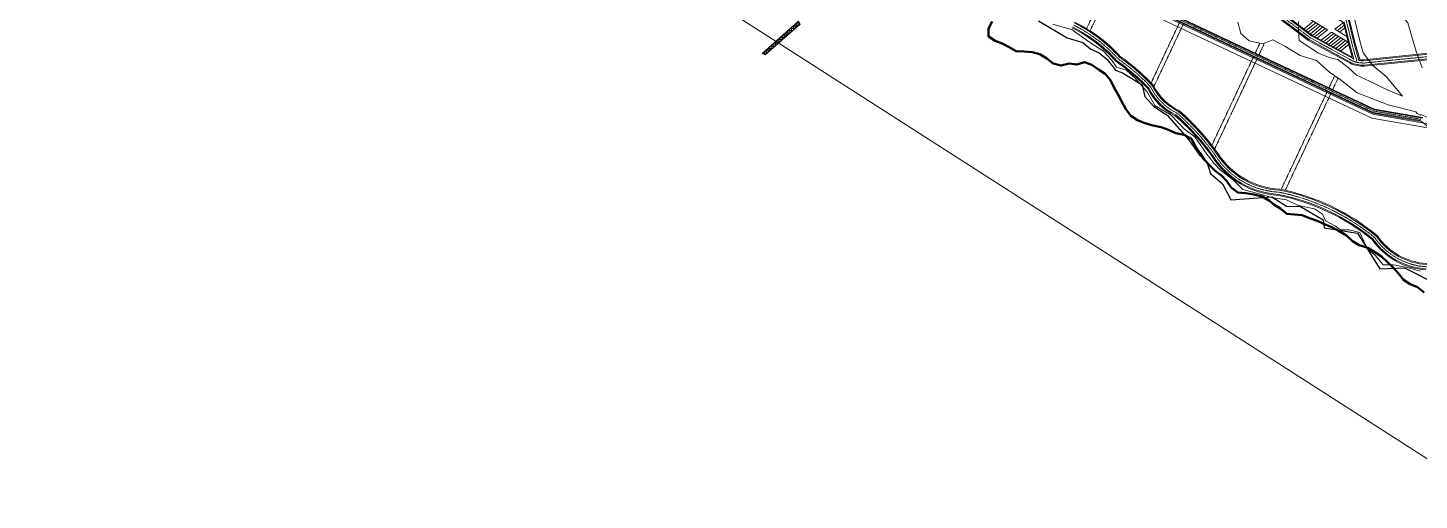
# Model space of a CAD drawing. Header units: metres. Extents: x 3557088 to 3598139, y 7314183 to 7334470.
# Drawn here: x 3572290 to 3577685, y 7321694 to 7323524 of the extents above; entities that cross this region are included whole.
import ezdxf

# ---------------------------------------------------------------- set-up
doc = ezdxf.new("R2010")
doc.units = ezdxf.units.M
doc.linetypes.add('JIS_02_4.0', pattern=[5.5, 4, -1.5])
for name, color, linetype, lineweight in [('CMS_Limite_Urbanizable', 1, 'Continuous', 30), ('Imagen', 17, 'Continuous', 0), ('Imagen_ZonaUrbanizable', 17, 'Continuous', 0), ('LIMITES', 7, 'Continuous', 50)]:
    doc.layers.add(name, color=color, linetype=linetype, lineweight=lineweight)
doc.layers.add('nuevo', color=7, linetype='Continuous', lineweight=15, true_color=0xf2f2f2)
picture_1 = doc.add_image_def('image1.jpg', size_in_pixel=(4800, 2360))
picture_2 = doc.add_image_def('image2.jpg', size_in_pixel=(4800, 2360))

msp = doc.modelspace()

# ---------------------------------------------------------------- hatches: boundary and pattern name
at = {"layer": 'nuevo'}
h = msp.add_hatch(dxfattribs=at)
h.set_pattern_fill('ANGLE', color=256, style=0)
h.set_pattern_definition([(0, (0, 0), (0, 6.985), [5.08, -1.905]), (90, (0, 0), (-6.985, 4e-16), [5.08, -1.905])])
h.paths.add_polyline_path([(3575137.8, 7323424.7), (3575278.2, 7323549.5), (3575284.6, 7323538.3), (3575148.5, 7323419.9)])

# ---------------------------------------------------------------- linework, layer by layer
at = {"layer": 'CMS_Limite_Urbanizable'}
msp.add_lwpolyline([(3576208.1, 7323551.5), (3576320.2, 7323485.7), (3576380.5, 7323467.1), (3576412.2, 7323441.5), (3576443.8, 7323427.4), (3576475.1, 7323401.2), (3576506.9, 7323359.8), (3576534.8, 7323350.3), (3576610.8, 7323302.8), (3576621.3, 7323257.5), (3576654.1, 7323220.4), (3576708.2, 7323185.7), (3576791.4, 7323090.8), (3576832.8, 7323031.2), (3576861, 7323005.3), (3576876, 7322959.7), (3576922.1, 7322920.1), (3576954.4, 7322857.4), (3577113.2, 7322869.5), (3577170.4, 7322832.6), (3577224.5, 7322832), (3577312, 7322780.8), (3577316.6, 7322748.9), (3577445, 7322728.9), (3577532.2, 7322590.1), (3577628.4, 7322594.6), (3577763.7, 7322526)], dxfattribs=at)
at = {"layer": 'LIMITES'}
msp.add_lwpolyline([(3577704.4, 7322499.1), (3577677.6, 7322519), (3577649.2, 7322531.5), (3577623.4, 7322547.1), (3577604.5, 7322571.8), (3577582, 7322596.6), (3577560, 7322617.7), (3577538.3, 7322638.6), (3577512.7, 7322654.5), (3577485.6, 7322672.1), (3577452.4, 7322682.2), (3577425.8, 7322697), (3577402.6, 7322719.4), (3577375, 7322736.5), (3577348.4, 7322751.1), (3577319.8, 7322762.2), (3577288.9, 7322776), (3577259.5, 7322786.8), (3577231.6, 7322797.8), (3577201.7, 7322800.3), (3577171.5, 7322803.7), (3577148.2, 7322823.3), (3577120.9, 7322839.4), (3577103.9, 7322854.2), (3577076.4, 7322870.1), (3577044.2, 7322878.1), (3577012.7, 7322883.3), (3576981.8, 7322886.5), (3576956.2, 7322905.1), (3576939.3, 7322930.3), (3576917.8, 7322952.5), (3576893.6, 7322970.4), (3576872.1, 7322992.3), (3576851.6, 7323014.5), (3576834, 7323039.4), (3576816.3, 7323066.4), (3576801.7, 7323093.9), (3576774.1, 7323109), (3576740.7, 7323116), (3576712.8, 7323128.3), (3576684.2, 7323139.1), (3576653.2, 7323145.3), (3576620.5, 7323154.3), (3576592.7, 7323166.4), (3576566.8, 7323183), (3576547.4, 7323208.7), (3576530.8, 7323239.7), (3576515.7, 7323267.7), (3576501.3, 7323294.4), (3576487.5, 7323321.1), (3576467.8, 7323345.3), (3576441.5, 7323363.2), (3576415.9, 7323380.8), (3576386.8, 7323391.1), (3576357.1, 7323381.6), (3576327.1, 7323385.8), (3576295.9, 7323378.1), (3576265.2, 7323385.3), (3576241.4, 7323405.7), (3576213.3, 7323421.6), (3576184.7, 7323430.3), (3576153.2, 7323432.7), (3576122.3, 7323433.9), (3576095.5, 7323448.7), (3576068.4, 7323462.8), (3576040.2, 7323473.3), (3576014.9, 7323490.2), (3576015.1, 7323521.4), (3576028.6, 7323548.8)], dxfattribs=at)
at = {"layer": 'nuevo', "linetype": 'JIS_02_4.0'}
for p, q in [((3576395.2, 7323521.3), (3576470.7, 7323681.7)), ((3576408.8, 7323512.7), (3576485.2, 7323674.9)), ((3576645.2, 7323310.5), (3576756.6, 7323547.1)), ((3576656.5, 7323297), (3576771.1, 7323540.3)), ((3577423.1, 7323465.6), (3577400.8, 7323556.5)), ((3577049.3, 7323426.9), (3577066.8, 7323464.1)), ((3577063.8, 7323420.1), (3577084.6, 7323464.3)), ((3577444.2, 7323390.4), (3577423.1, 7323465.6)), ((3576880.7, 7323068.9), (3577042.5, 7323412.5)), ((3576891.6, 7323054.5), (3577057, 7323405.6)), ((3577470.7, 7323387.8), (3577738.1, 7323414.9)), ((3577335.2, 7323292.3), (3577357, 7323338.6)), ((3577349.7, 7323285.5), (3577370.4, 7323329.5)), ((3577149.7, 7322898.3), (3577328.4, 7323277.8)), ((3577165.7, 7322894.8), (3577342.9, 7323271))]:
    msp.add_line(p, q, dxfattribs=at)
at = {"layer": 'nuevo'}
for p, q in [((3577431.4, 7323467.7), (3577409.1, 7323558.6)), ((3577435.2, 7323468.7), (3577413, 7323559.5)), ((3577451, 7323397.7), (3577431.4, 7323467.7)), ((3577454.1, 7323401.2), (3577435.2, 7323468.7)), ((3577470.3, 7323400.3), (3577731.7, 7323426.8)), ((3577470.5, 7323396.3), (3577733.8, 7323422.9)), ((3577471.6, 7323379.3), (3577742.5, 7323406.8)), ((3577472, 7323375.4), (3577745, 7323403))]:
    msp.add_line(p, q, dxfattribs=at)
at = {"layer": 'nuevo', "linetype": 'JIS_02_4.0'}
for points in [[(3575454.8, 7324222.3), (3575592.3, 7324104.1), (3577509.3, 7323201.5), (3577690.6, 7323170)], [(3577137.1, 7323580.1), (3577262.2, 7323485.7)], [(3577262.2, 7323485.7), (3577423.1, 7323397.8)]]:
    msp.add_lwpolyline(points, dxfattribs=at)
at = {"layer": 'nuevo'}
for points in [[(3575455.3, 7324185), (3575576.9, 7324080.4), (3577500.8, 7323174.6), (3578121.4, 7323066.7), (3578289.8, 7323022.3), (3578861.7, 7322869.2), (3579658.2, 7322280.5), (3580053, 7322166.8), (3580719, 7321668.2), (3580749, 7321668.2), (3580849.2, 7321724.9), (3580875.3, 7321712.8), (3581099.1, 7321551.1), (3581400, 7321348), (3581923.4, 7321006.7), (3582119, 7320873.7), (3582154.9, 7320847.6), (3582520, 7320593.3)], [(3575458, 7324213), (3575589.5, 7324099.9), (3577507.7, 7323196.7), (3577684.6, 7323166)], [(3575459.3, 7324208), (3575587.9, 7324097.3), (3577506.8, 7323193.8), (3577684.7, 7323162.9)], [(3575464.3, 7324220.8), (3575595, 7324108.3), (3577510.8, 7323206.3), (3577697.9, 7323173.8)], [(3575465.1, 7324196.4), (3575585.1, 7324093.1), (3577505.3, 7323189), (3578124.6, 7323081.4), (3578293.7, 7323036.8), (3578868.3, 7322883), (3579665, 7322294.2), (3580059.8, 7322180.4), (3580724, 7321683.2), (3580745, 7321683.2), (3580848.5, 7321741.8), (3580882.9, 7321725.8), (3581107.6, 7321563.4), (3581408.2, 7321360.5), (3581931.4, 7321019.4), (3582127.8, 7320885.8), (3582166.3, 7320857.8), (3582534.5, 7320601.2)], [(3575470.4, 7324219.5), (3575596.7, 7324110.9), (3577511.7, 7323209.2), (3577699.3, 7323176.6)], [(3577058.7, 7324234.4), (3577144.3, 7324147.1), (3577226.4, 7324081.5), (3577252.6, 7323953.6), (3577324.9, 7323832.2), (3577436.5, 7323746.9), (3577475.9, 7323681.3), (3577561.3, 7323632.1), (3577640.1, 7323543.5), (3577672.9, 7323432), (3577695.9, 7323369.6)], [(3577145.3, 7323589.6), (3577269, 7323496.2)], [(3577184, 7323604.5), (3577329.6, 7323516.5)], [(3577230.4, 7323641.9), (3577363.7, 7323561.3), (3577390.7, 7323545.3), (3577409.4, 7323469.1)], [(3576264.4, 7323538.1), (3576339, 7323515.8), (3576406, 7323469.2), (3576460.1, 7323433.9), (3576491.7, 7323400.4), (3576510.8, 7323371.6), (3576550, 7323360.4), (3576581.6, 7323330.7), (3576609.6, 7323299), (3576630.1, 7323276.7), (3576659.9, 7323222.7), (3576723.2, 7323185.5), (3576775.4, 7323131.5), (3576815.2, 7323101.8), (3576860.8, 7323034.7), (3576889.4, 7322997.9), (3576913.5, 7322974.5), (3576964.2, 7322933.3), (3577001, 7322897.2), (3577001, 7322897.2), (3577062.5, 7322881.4), (3577118.2, 7322865.4), (3577170.3, 7322857.9), (3577215, 7322835.6), (3577278.4, 7322822.5), (3577310, 7322802.1), (3577321.2, 7322776), (3577360.3, 7322755.5), (3577379.4, 7322741.7), (3577413, 7322741.7), (3577454, 7322730.5), (3577470.7, 7322697), (3577485.6, 7322665.3), (3577513.6, 7322643), (3577545.2, 7322605.8), (3577584.4, 7322605.8), (3577634.7, 7322596.5), (3577688.7, 7322581.6)], [(3577671.1, 7323198.8), (3577564.4, 7323225.2), (3577444.1, 7323271.9), (3577378.6, 7323324), (3577337.2, 7323352), (3577286.4, 7323397.4), (3577223.6, 7323417.5), (3577163.5, 7323453.5), (3577116.7, 7323477.5), (3577077.9, 7323461.5), (3577025.8, 7323473.5), (3576993.7, 7323501.6), (3576981.7, 7323545.6)], [(3577128.9, 7323570.6), (3577255.4, 7323475.2)], [(3577131.6, 7323573.6), (3577257.6, 7323478.5)], [(3577142.7, 7323586.5), (3577266.8, 7323492.9)], [(3577216.2, 7323548.5), (3577217.3, 7323510.3), (3577219.6, 7323475.6), (3577293.7, 7323425.9), (3577335.4, 7323409.7), (3577368.9, 7323401.6), (3577409.4, 7323370.4), (3577441.6, 7323340.6), (3577508.3, 7323309.2), (3577558.2, 7323284.8), (3577620.4, 7323259.5), (3577556.4, 7323335.1), (3577504.6, 7323377.6), (3577467.5, 7323427.6), (3577454.6, 7323473.8), (3577432.4, 7323564.5)], [(3577238, 7323519.6), (3577275.1, 7323549.5)], [(3577246.2, 7323513.4), (3577284.2, 7323544)], [(3577254.5, 7323507.2), (3577293.3, 7323538.5)], [(3577357.7, 7323518.4), (3577390.8, 7323544.9)], [(3577431.7, 7323403.3), (3577414.9, 7323463.4), (3577394.2, 7323547.9)], [(3577262.7, 7323501), (3577302.4, 7323533)], [(3577266.8, 7323492.9), (3577426.8, 7323405.5)], [(3577269, 7323496.2), (3577425.5, 7323410.8)], [(3577271.2, 7323495), (3577311.5, 7323527.4)], [(3577280.7, 7323489.8), (3577320.6, 7323521.9)], [(3577290, 7323484.8), (3577329.6, 7323516.5)], [(3577305.2, 7323476.5), (3577344.3, 7323507.7)], [(3577314.7, 7323471.3), (3577353.5, 7323502.3)], [(3577324.2, 7323466.1), (3577362.7, 7323496.8)], [(3577333.8, 7323460.9), (3577371.9, 7323491.4)], [(3577343.3, 7323455.7), (3577381.1, 7323485.9)], [(3577344.3, 7323507.7), (3577409.4, 7323469.1)], [(3577352.8, 7323450.5), (3577390.3, 7323480.5)], [(3577357.7, 7323518.4), (3577404, 7323490.9)], [(3577366.9, 7323513), (3577393.4, 7323534.2)], [(3577376.1, 7323507.5), (3577396.1, 7323523.5)], [(3577255.4, 7323475.2), (3577417.1, 7323386.9)], [(3577257.6, 7323478.5), (3577419.1, 7323390.4)], [(3577362.3, 7323445.3), (3577399.5, 7323475)], [(3577371.8, 7323440.1), (3577408.7, 7323469.6)], [(3577381.3, 7323434.9), (3577411.9, 7323459.3)], [(3577425.5, 7323410.8), (3577411, 7323462.4), (3577409.4, 7323469.1)], [(3577671.1, 7323198.8), (3577676.8, 7323192.1), (3577685.9, 7323187.1), (3577694.2, 7323187.1), (3577732.5, 7323171.7), (3577759.6, 7323155.6), (3577762.9, 7323136.6)]]:
    msp.add_lwpolyline(points, dxfattribs=at)
msp.add_lwpolyline([(3575137.8, 7323424.7), (3575278.2, 7323549.5), (3575284.6, 7323538.3), (3575148.5, 7323419.9)], close=True, dxfattribs=at)
at = {"layer": 'nuevo', "linetype": 'JIS_02_4.0'}
for centre, radius, start, end in [((3576089.2, 7323018.7), 575.9, 41.9862, 63.7718), ((3576054.2, 7322740.8), 808.8, 43.2186, 55.0777), ((3577467.2, 7323489.2), 101.4, 243.9187, 272.21), ((3576843.3, 7323394.4), 223.1, 206.5537, 244.5094), ((3576109.2, 7322470.5), 963.9, 35.6715, 48.5503), ((3577156.7, 7323199.7), 312.8, 212.295, 267.185), ((3576975, 7322057.5), 846.2, 50.5579, 78.6673), ((3577726.6, 7322857.6), 259.4, 214.3998, 266.9337)]:
    msp.add_arc(centre, radius, start, end, dxfattribs=at)
at = {"layer": 'nuevo'}
for centre, radius, start, end in [((3576089.2, 7323018.7), 584.4, 42.0838, 63.7718), ((3576089.2, 7323018.7), 588.4, 42.1293, 63.7718), ((3576089.2, 7323018.7), 563.4, 41.8406, 63.7718), ((3576089.2, 7323018.7), 567.4, 41.8874, 63.7718), ((3576019.9, 7322696.5), 852.3, 44.0538, 54.9888), ((3576032, 7322712.1), 836.5, 43.7772, 55.022), ((3576072.6, 7322764.5), 787.4, 42.6962, 55.1157), ((3576080.2, 7322774.3), 779, 42.4619, 55.1284), ((3577467.2, 7323489.2), 113.9, 243.9187, 272.4116), ((3577467.2, 7323489.2), 109.9, 244.0219, 272.3544), ((3577467.2, 7323489.2), 92.9, 243.9187, 247.5527), ((3577467.2, 7323489.2), 92.9, 259.9309, 272.0507), ((3577467.2, 7323489.2), 88.9, 261.5401, 271.9674), ((3576839.7, 7323391.8), 231.3, 206.3695, 244.1774), ((3576840.8, 7323392.6), 228.7, 206.4268, 244.2817), ((3576845.7, 7323396.1), 217.6, 206.6881, 244.7459), ((3576846.8, 7323397), 215, 206.7541, 244.8603), ((3576107.9, 7322469.2), 953.2, 35.7341, 48.5444), ((3576108.3, 7322469.6), 956.6, 35.7138, 48.5463), ((3576110, 7322471.3), 971.2, 35.6301, 48.5541), ((3576110.4, 7322471.7), 974.7, 35.611, 48.5558), ((3577640.3, 7323076), 100.3, 9.9651, 63.8086), ((3577156.2, 7323199.3), 324.7, 212.268, 266.928), ((3577156.4, 7323199.4), 320.9, 212.2763, 267.0085), ((3577157, 7323200), 304.8, 212.3152, 267.369), ((3577157.1, 7323200.2), 301, 212.3254, 267.4584), ((3576976.7, 7322062.7), 849.4, 50.2661, 78.7111), ((3576977.5, 7322065), 850.9, 50.1324, 78.7306), ((3576972.3, 7322049.3), 842.4, 51.0075, 78.5968), ((3576973.2, 7322052), 843.5, 50.8609, 78.6202), ((3577726.5, 7322857.4), 271.6, 214.3872, 266.7256), ((3577726.6, 7322857.6), 267.9, 214.4007, 266.857), ((3577726.7, 7322857.7), 251, 214.4097, 267.0854), ((3577726.8, 7322857.8), 247.1, 214.4147, 267.1598)]:
    msp.add_arc(centre, radius, start, end, dxfattribs=at)

# ---------------------------------------------------------------- pictures from other files: only their frames are drawn
at = {"layer": 'Imagen'}
image = msp.add_image(picture_1, insert=(3557088.1, 7314320.1), size_in_units=(40983.9, 20150.4), rotation=-0.19111, dxfattribs=dict(at, fade=20))
image.dxf.flags = 7
at = {"layer": 'Imagen_ZonaUrbanizable'}
image = msp.add_image(picture_2, insert=(3572700.5, 7325068), size_in_units=(7743.8, 3807.4), rotation=-32.65284, dxfattribs=at)
image.dxf.flags = 7

doc.saveas('drawing.dxf')
